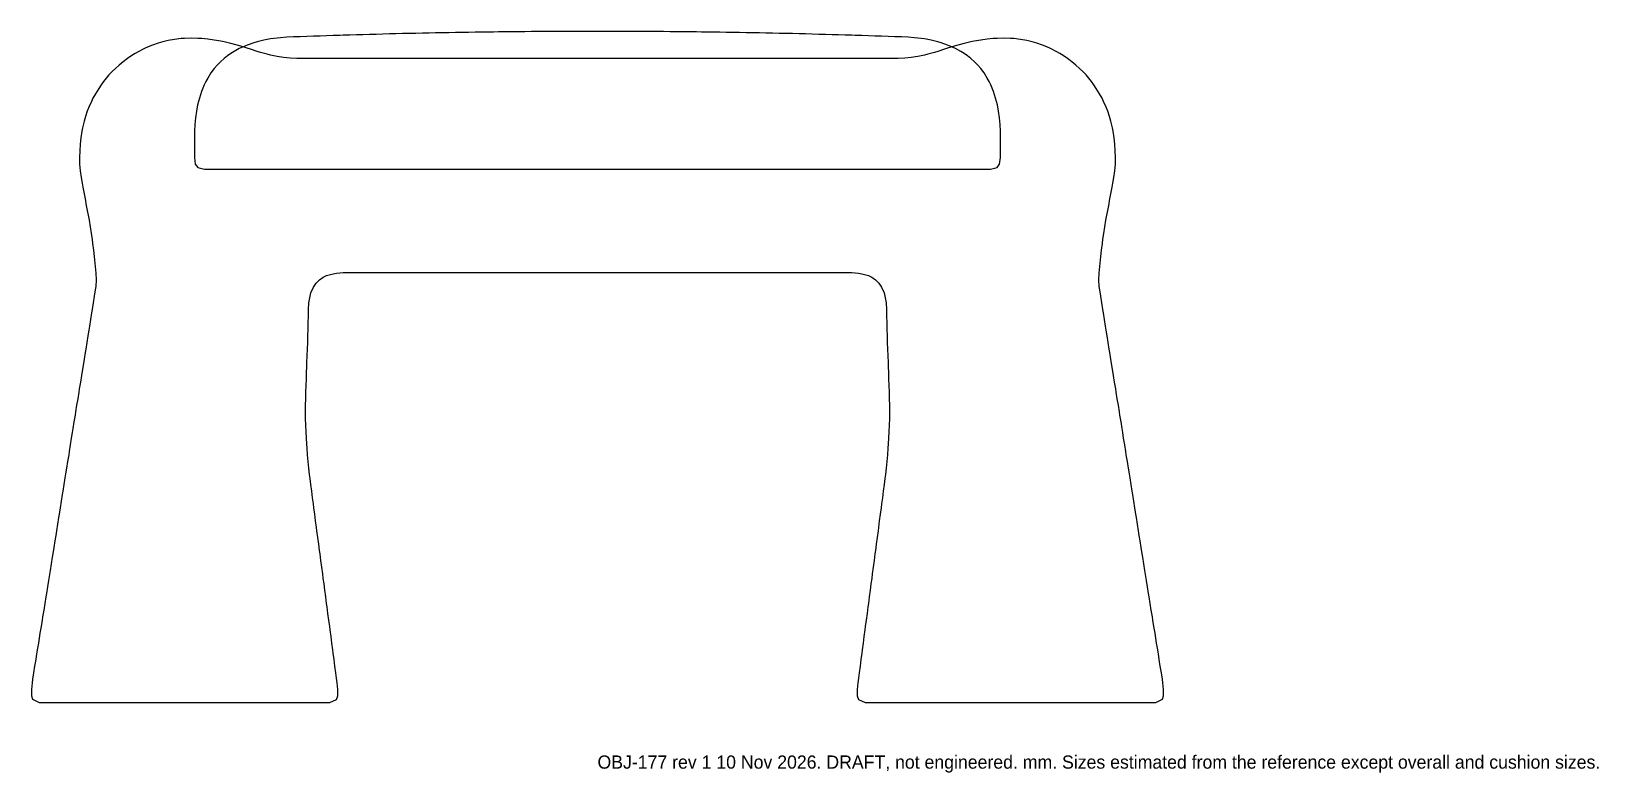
# Model space of a CAD drawing. Header units: millimetres. Extents: x -343 to 606, y -42 to 406.
import ezdxf

# ---------------------------------------------------------------- set-up
doc = ezdxf.new("R2010")
doc.units = ezdxf.units.MM
for name, color, linetype in [('CUSHION', 3, 'Continuous'), ('NOTE', 8, 'Continuous'), ('PROFILE', 7, 'Continuous')]:
    doc.layers.add(name, color=color, linetype=linetype)

msp = doc.modelspace()

# ---------------------------------------------------------------- linework, layer by layer
at = {"layer": 'CUSHION'}
msp.add_lwpolyline([(244, 342), (243.95, 346), (243.76, 350), (243.39, 354), (242.84, 358), (242.08, 362), (241.61, 364), (240.45, 368), (239.77, 370), (238.12, 374), (237.15, 376), (236, 378.12), (234, 381.27), (232, 383.96), (230.24, 386), (228.29, 388), (226.06, 390), (224, 391.62), (222, 393.02), (220, 394.28), (216.84, 396), (214, 397.32), (212, 398.13), (208, 399.51), (206, 400.09), (202, 401.05), (198, 401.8), (196, 402.09), (192, 402.54), (188, 402.82), (184, 402.99), (180, 403.13), (176, 403.28), (172, 403.42), (168, 403.56), (164, 403.69), (160, 403.82), (156, 403.95), (154, 404.01), (150, 404.13), (146, 404.25), (142, 404.37), (138, 404.48), (134, 404.59), (130, 404.7), (126, 404.8), (122, 404.9), (118, 405), (114, 405.09), (110, 405.18), (106, 405.27), (102, 405.35), (98, 405.43), (94, 405.51), (90, 405.58), (86, 405.65), (82, 405.72), (78, 405.79), (74, 405.85), (70, 405.91), (66, 405.96), (62.99, 406), (60, 406.04), (56, 406.08), (52, 406.13), (48, 406.17), (44, 406.2), (40, 406.24), (36, 406.27), (32, 406.3), (28, 406.32), (24, 406.34), (20, 406.36), (16, 406.37), (12, 406.39), (8, 406.39), (4, 406.4), (0, 406.4), (-4, 406.4), (-8, 406.39), (-12, 406.39), (-16, 406.37), (-20, 406.36), (-24, 406.34), (-28, 406.32), (-32, 406.3), (-36, 406.27), (-40, 406.24), (-44, 406.2), (-48, 406.17), (-52, 406.13), (-56, 406.08), (-60, 406.04), (-62.99, 406), (-66, 405.96), (-70, 405.91), (-74, 405.85), (-78, 405.79), (-82, 405.72), (-86, 405.65), (-90, 405.58), (-94, 405.51), (-98, 405.43), (-102, 405.35), (-106, 405.27), (-110, 405.18), (-114, 405.09), (-118, 405), (-122, 404.9), (-126, 404.8), (-130, 404.7), (-134, 404.59), (-138, 404.48), (-142, 404.37), (-146, 404.25), (-150, 404.13), (-154, 404.01), (-156, 403.95), (-160, 403.82), (-164, 403.69), (-168, 403.56), (-172, 403.42), (-176, 403.28), (-180, 403.13), (-184, 402.99), (-188, 402.82), (-192, 402.54), (-196, 402.09), (-198, 401.8), (-202, 401.05), (-206, 400.09), (-208, 399.51), (-212, 398.13), (-214, 397.32), (-216.84, 396), (-220, 394.28), (-222, 393.02), (-224, 391.62), (-226.06, 390), (-228.29, 388), (-230.24, 386), (-232, 383.96), (-234, 381.27), (-236, 378.12), (-237.15, 376), (-238.12, 374), (-239.77, 370), (-240.45, 368), (-241.61, 364), (-242.08, 362), (-242.84, 358), (-243.39, 354), (-243.76, 350), (-243.95, 346), (-244, 342), (-244, 338), (-244, 334), (-244, 330), (-243.48, 326), (-242, 323.98), (-238, 322.92), (-234, 322.9), (-230, 322.9), (-226, 322.9), (-222, 322.9), (-218, 322.9), (-214, 322.9), (-210, 322.9), (-206, 322.9), (-202, 322.9), (-198, 322.9), (-194, 322.9), (-190, 322.9), (-186, 322.9), (-182, 322.9), (-178, 322.9), (-174, 322.9), (-170, 322.9), (-166, 322.9), (-162, 322.9), (-158, 322.9), (-154, 322.9), (-150, 322.9), (-146, 322.9), (-142, 322.9), (-138, 322.9), (-134, 322.9), (-130, 322.9), (-126, 322.9), (-122, 322.9), (-118, 322.9), (-114, 322.9), (-110, 322.9), (-106, 322.9), (-102, 322.9), (-98, 322.9), (-94, 322.9), (-90, 322.9), (-86, 322.9), (-82, 322.9), (-78, 322.9), (-74, 322.9), (-70, 322.9), (-66, 322.9), (-62, 322.9), (-58, 322.9), (-54, 322.9), (-50, 322.9), (-46, 322.9), (-42, 322.9), (-38, 322.9), (-34, 322.9), (-30, 322.9), (-26, 322.9), (-22, 322.9), (-18, 322.9), (-14, 322.9), (-10, 322.9), (-6, 322.9), (-2, 322.9), (2, 322.9), (6, 322.9), (10, 322.9), (14, 322.9), (18, 322.9), (22, 322.9), (26, 322.9), (30, 322.9), (34, 322.9), (38, 322.9), (42, 322.9), (46, 322.9), (50, 322.9), (54, 322.9), (58, 322.9), (62, 322.9), (66, 322.9), (70, 322.9), (74, 322.9), (78, 322.9), (82, 322.9), (86, 322.9), (90, 322.9), (94, 322.9), (98, 322.9), (102, 322.9), (106, 322.9), (110, 322.9), (114, 322.9), (118, 322.9), (122, 322.9), (126, 322.9), (130, 322.9), (134, 322.9), (138, 322.9), (142, 322.9), (146, 322.9), (150, 322.9), (154, 322.9), (158, 322.9), (162, 322.9), (166, 322.9), (170, 322.9), (174, 322.9), (178, 322.9), (182, 322.9), (186, 322.9), (190, 322.9), (194, 322.9), (198, 322.9), (202, 322.9), (206, 322.9), (210, 322.9), (214, 322.9), (218, 322.9), (222, 322.9), (226, 322.9), (230, 322.9), (234, 322.9), (238, 322.92), (242, 323.98), (243.48, 326), (244, 330), (244, 334), (244, 338), (244, 342)], close=True, dxfattribs=at)
at = {"layer": 'PROFILE'}
msp.add_lwpolyline([(342, 14.19), (341.39, 18), (340.75, 22), (340.11, 26), (339.79, 28), (339.14, 32), (338.5, 36), (338, 39.08), (337.53, 42), (336.89, 46), (336.25, 50), (335.92, 52), (335.28, 56), (334.64, 60), (334, 63.95), (333.67, 66), (333.03, 70), (332.38, 74), (332, 76.4), (331.42, 80), (330.78, 84), (330.13, 88), (329.81, 90), (329.16, 94), (328.52, 98), (328, 101.26), (327.56, 104), (326.92, 108), (326.27, 112), (325.95, 114), (325.3, 118), (324.66, 122), (324.02, 126), (323.7, 128), (323.06, 132), (322.41, 136), (322, 138.56), (321.45, 142), (320.8, 146), (320.16, 150), (319.84, 152), (319.2, 156), (318.55, 160), (318, 163.43), (317.59, 166), (316.94, 170), (316.3, 174), (315.98, 176), (315.34, 180), (314.69, 184), (314.05, 188), (313.73, 190), (313.08, 194), (312.43, 198), (312, 200.71), (311.47, 204), (310.83, 208), (310.19, 212), (309.87, 214), (309.22, 218), (308.57, 222), (308, 225.57), (307.61, 228), (306.97, 232), (306.33, 236), (306, 238.04), (305.36, 242), (304.72, 246), (304.07, 250), (303.75, 252), (303.53, 256), (303.69, 260), (304.01, 262), (304.24, 266), (304.74, 270), (305.2, 274), (305.72, 278), (306, 280.57), (306.51, 284), (307.14, 288), (307.8, 292), (308.16, 294), (308.9, 298), (309.68, 302), (310.05, 304), (310.84, 308), (311.58, 312), (312, 314.42), (312.58, 318), (313.15, 322), (313.51, 326), (313.62, 330), (313.49, 334), (313.16, 338), (312.71, 342), (312.13, 346), (311.76, 348), (310.84, 352), (310, 354.91), (308.96, 358), (308, 360.48), (306.44, 364), (305.45, 366), (304, 368.63), (302, 371.89), (300.56, 374), (299.08, 376), (297.49, 378), (295.76, 380), (293.89, 382), (291.86, 384), (289.64, 386), (287.2, 388), (284.51, 390), (282, 391.69), (280, 392.92), (278, 394.06), (274.17, 396), (272, 396.96), (269.39, 398), (266, 399.17), (263.12, 400), (260, 400.76), (256, 401.49), (252, 401.97), (250, 402.12), (246, 402.24), (242, 402.15), (239.55, 402), (236, 401.67), (232, 401.13), (228, 400.41), (226, 400), (222, 399.05), (218.11, 398), (216, 397.39), (212, 396.17), (210, 395.54), (206, 394.28), (204, 393.67), (200, 392.53), (197.92, 392), (194, 391.17), (190, 390.6), (186, 390.23), (182, 390.03), (180, 389.99), (176, 389.99), (172, 389.99), (168, 389.99), (164, 389.99), (160, 389.99), (156, 389.99), (152, 389.99), (148, 389.99), (144, 389.99), (140, 389.99), (136, 389.99), (132, 389.99), (128, 389.99), (124, 389.99), (120, 389.99), (116, 389.99), (112, 389.99), (108, 389.99), (104, 389.99), (100, 389.99), (96, 389.99), (92, 389.99), (88, 389.99), (84, 389.99), (80, 389.99), (76, 389.99), (72, 389.99), (68, 389.99), (64, 389.99), (60, 389.99), (56, 389.99), (52, 389.99), (48, 389.99), (44, 389.99), (40, 389.99), (36, 389.99), (32, 389.99), (28, 389.99), (24, 389.99), (20, 389.99), (16, 389.99), (12, 389.99), (8, 389.99), (4, 389.99), (0, 389.99), (-4, 389.99), (-8, 389.99), (-12, 389.99), (-16, 389.99), (-20, 389.99), (-24, 389.99), (-28, 389.99), (-32, 389.99), (-36, 389.99), (-40, 389.99), (-44, 389.99), (-48, 389.99), (-52, 389.99), (-56, 389.99), (-60, 389.99), (-64, 389.99), (-68, 389.99), (-72, 389.99), (-76, 389.99), (-80, 389.99), (-84, 389.99), (-88, 389.99), (-92, 389.99), (-96, 389.99), (-100, 389.99), (-104, 389.99), (-108, 389.99), (-112, 389.99), (-116, 389.99), (-120, 389.99), (-124, 389.99), (-128, 389.99), (-132, 389.99), (-136, 389.99), (-140, 389.99), (-144, 389.99), (-148, 389.99), (-152, 389.99), (-156, 389.99), (-160, 389.99), (-164, 389.99), (-168, 389.99), (-172, 389.99), (-176, 389.99), (-180, 389.99), (-182, 390.03), (-186, 390.23), (-190, 390.6), (-194, 391.17), (-197.92, 392), (-200, 392.53), (-204, 393.67), (-206, 394.28), (-210, 395.54), (-212, 396.17), (-216, 397.39), (-218.11, 398), (-222, 399.05), (-226, 400), (-228, 400.41), (-232, 401.13), (-236, 401.67), (-239.55, 402), (-242, 402.15), (-246, 402.24), (-250, 402.12), (-252, 401.97), (-256, 401.49), (-260, 400.76), (-263.12, 400), (-266, 399.17), (-269.39, 398), (-272, 396.96), (-274.17, 396), (-278, 394.06), (-280, 392.92), (-282, 391.69), (-284.51, 390), (-287.2, 388), (-289.64, 386), (-291.86, 384), (-293.89, 382), (-295.76, 380), (-297.49, 378), (-299.08, 376), (-300.56, 374), (-302, 371.89), (-304, 368.63), (-305.45, 366), (-306.44, 364), (-308, 360.48), (-308.96, 358), (-310, 354.91), (-310.84, 352), (-311.76, 348), (-312.13, 346), (-312.71, 342), (-313.16, 338), (-313.49, 334), (-313.62, 330), (-313.51, 326), (-313.15, 322), (-312.58, 318), (-312, 314.42), (-311.58, 312), (-310.84, 308), (-310.05, 304), (-309.68, 302), (-308.9, 298), (-308.16, 294), (-307.8, 292), (-307.14, 288), (-306.51, 284), (-306, 280.57), (-305.72, 278), (-305.2, 274), (-304.74, 270), (-304.24, 266), (-304.01, 262), (-303.69, 260), (-303.53, 256), (-303.75, 252), (-304.07, 250), (-304.72, 246), (-305.36, 242), (-306, 238.04), (-306.33, 236), (-306.97, 232), (-307.61, 228), (-308, 225.57), (-308.57, 222), (-309.22, 218), (-309.87, 214), (-310.19, 212), (-310.83, 208), (-311.47, 204), (-312, 200.71), (-312.43, 198), (-313.08, 194), (-313.73, 190), (-314.05, 188), (-314.69, 184), (-315.34, 180), (-315.98, 176), (-316.3, 174), (-316.94, 170), (-317.59, 166), (-318, 163.43), (-318.55, 160), (-319.2, 156), (-319.84, 152), (-320.16, 150), (-320.8, 146), (-321.45, 142), (-322, 138.56), (-322.41, 136), (-323.06, 132), (-323.7, 128), (-324.02, 126), (-324.66, 122), (-325.3, 118), (-325.95, 114), (-326.27, 112), (-326.92, 108), (-327.56, 104), (-328, 101.26), (-328.52, 98), (-329.16, 94), (-329.81, 90), (-330.13, 88), (-330.78, 84), (-331.42, 80), (-332, 76.4), (-332.38, 74), (-333.03, 70), (-333.67, 66), (-334, 63.95), (-334.64, 60), (-335.28, 56), (-335.92, 52), (-336.25, 50), (-336.89, 46), (-337.53, 42), (-338, 39.08), (-338.5, 36), (-339.14, 32), (-339.79, 28), (-340.11, 26), (-340.75, 22), (-341.39, 18), (-342, 14.19), (-342.31, 12), (-342.75, 8), (-342.76, 4), (-342, 2), (-338, 0.04), (-334, 0), (-330, 0), (-326, 0), (-322, 0), (-318, 0), (-314, 0), (-310, 0), (-306, 0), (-302, 0), (-298, 0), (-294, 0), (-290, 0), (-286, 0), (-282, 0), (-278, 0), (-274, 0), (-270, 0), (-266, 0), (-262, 0), (-258, 0), (-254, 0), (-250, 0), (-246, 0), (-242, 0), (-238, 0), (-234, 0), (-230, 0), (-226, 0), (-222, 0), (-218, 0), (-214, 0), (-210, 0), (-206, 0), (-202, 0), (-198, 0), (-194, 0), (-190, 0), (-186, 0), (-182, 0), (-178, 0), (-174, 0), (-170, 0), (-166, 0), (-162, 0.04), (-158, 1.94), (-157.19, 4), (-157.2, 8), (-157.63, 12), (-158, 14.83), (-158.42, 18), (-158.95, 22), (-159.48, 26), (-160, 29.93), (-160.28, 32), (-160.81, 36), (-161.34, 40), (-161.87, 44), (-162.13, 46), (-162.66, 50), (-163.19, 54), (-163.73, 58), (-164, 60.06), (-164.53, 64), (-165.06, 68), (-165.58, 72), (-166, 75.14), (-166.38, 78), (-166.91, 82), (-167.44, 86), (-167.98, 90), (-168.24, 92), (-168.77, 96), (-169.3, 100), (-169.83, 104), (-170.1, 106), (-170.63, 110), (-171.16, 114), (-171.69, 118), (-172, 120.32), (-172.49, 124), (-173.02, 128), (-173.54, 132), (-174, 135.69), (-174.27, 138), (-174.72, 142), (-175.12, 146), (-175.49, 150), (-175.81, 154), (-176, 156.67), (-176.21, 160), (-176.42, 164), (-176.58, 168), (-176.69, 172), (-176.73, 176), (-176.71, 180), (-176.64, 184), (-176.53, 188), (-176.4, 192), (-176.27, 196), (-176.12, 200), (-176, 202.99), (-175.88, 206), (-175.73, 210), (-175.58, 214), (-175.44, 218), (-175.32, 222), (-175.2, 226), (-175.11, 230), (-175.04, 234), (-174.98, 238), (-174.7, 242), (-174.04, 246), (-173.49, 248), (-172, 251.55), (-170.35, 254), (-168.34, 256), (-166, 257.56), (-164, 258.5), (-160, 259.69), (-158, 260.04), (-154, 260.38), (-150, 260.43), (-146, 260.43), (-142, 260.43), (-138, 260.43), (-134, 260.43), (-130, 260.43), (-126, 260.43), (-122, 260.43), (-118, 260.43), (-114, 260.43), (-110, 260.43), (-106, 260.43), (-102, 260.43), (-98, 260.43), (-94, 260.43), (-90, 260.43), (-86, 260.43), (-82, 260.43), (-78, 260.43), (-74, 260.43), (-70, 260.43), (-66, 260.43), (-62, 260.43), (-58, 260.43), (-54, 260.43), (-50, 260.43), (-46, 260.43), (-42, 260.43), (-38, 260.43), (-34, 260.43), (-30, 260.43), (-26, 260.43), (-22, 260.43), (-18, 260.43), (-14, 260.43), (-10, 260.43), (-6, 260.43), (-2, 260.43), (2, 260.43), (6, 260.43), (10, 260.43), (14, 260.43), (18, 260.43), (22, 260.43), (26, 260.43), (30, 260.43), (34, 260.43), (38, 260.43), (42, 260.43), (46, 260.43), (50, 260.43), (54, 260.43), (58, 260.43), (62, 260.43), (66, 260.43), (70, 260.43), (74, 260.43), (78, 260.43), (82, 260.43), (86, 260.43), (90, 260.43), (94, 260.43), (98, 260.43), (102, 260.43), (106, 260.43), (110, 260.43), (114, 260.43), (118, 260.43), (122, 260.43), (126, 260.43), (130, 260.43), (134, 260.43), (138, 260.43), (142, 260.43), (146, 260.43), (150, 260.43), (154, 260.38), (158, 260.04), (160, 259.69), (164, 258.5), (166, 257.56), (168.34, 256), (170.35, 254), (172, 251.55), (173.49, 248), (174.04, 246), (174.7, 242), (174.98, 238), (175.04, 234), (175.11, 230), (175.2, 226), (175.32, 222), (175.44, 218), (175.58, 214), (175.73, 210), (175.88, 206), (176, 202.99), (176.12, 200), (176.27, 196), (176.4, 192), (176.53, 188), (176.64, 184), (176.71, 180), (176.73, 176), (176.69, 172), (176.58, 168), (176.42, 164), (176.21, 160), (176, 156.67), (175.81, 154), (175.49, 150), (175.12, 146), (174.72, 142), (174.27, 138), (174, 135.69), (173.54, 132), (173.02, 128), (172.49, 124), (172, 120.32), (171.69, 118), (171.16, 114), (170.63, 110), (170.1, 106), (169.83, 104), (169.3, 100), (168.77, 96), (168.24, 92), (167.98, 90), (167.44, 86), (166.91, 82), (166.38, 78), (166, 75.14), (165.58, 72), (165.06, 68), (164.53, 64), (164, 60.06), (163.73, 58), (163.19, 54), (162.66, 50), (162.13, 46), (161.87, 44), (161.34, 40), (160.81, 36), (160.28, 32), (160, 29.93), (159.48, 26), (158.95, 22), (158.42, 18), (158, 14.83), (157.63, 12), (157.2, 8), (157.19, 4), (158, 1.94), (162, 0.04), (166, 0), (170, 0), (174, 0), (178, 0), (182, 0), (186, 0), (190, 0), (194, 0), (198, 0), (202, 0), (206, 0), (210, 0), (214, 0), (218, 0), (222, 0), (226, 0), (230, 0), (234, 0), (238, 0), (242, 0), (246, 0), (250, 0), (254, 0), (258, 0), (262, 0), (266, 0), (270, 0), (274, 0), (278, 0), (282, 0), (286, 0), (290, 0), (294, 0), (298, 0), (302, 0), (306, 0), (310, 0), (314, 0), (318, 0), (322, 0), (326, 0), (330, 0), (334, 0), (338, 0.04), (342, 2), (342.76, 4), (342.75, 8), (342.31, 12), (342, 14.19)], close=True, dxfattribs=at)

# ---------------------------------------------------------------- texts
at = {"layer": 'NOTE'}
msp.add_text('OBJ-177 rev 1 10 Nov 2026. DRAFT, not engineered. mm. Sizes estimated from the reference except overall and cushion sizes.', height=8, dxfattribs=at).set_placement((0, -40))

doc.saveas('drawing.dxf')
